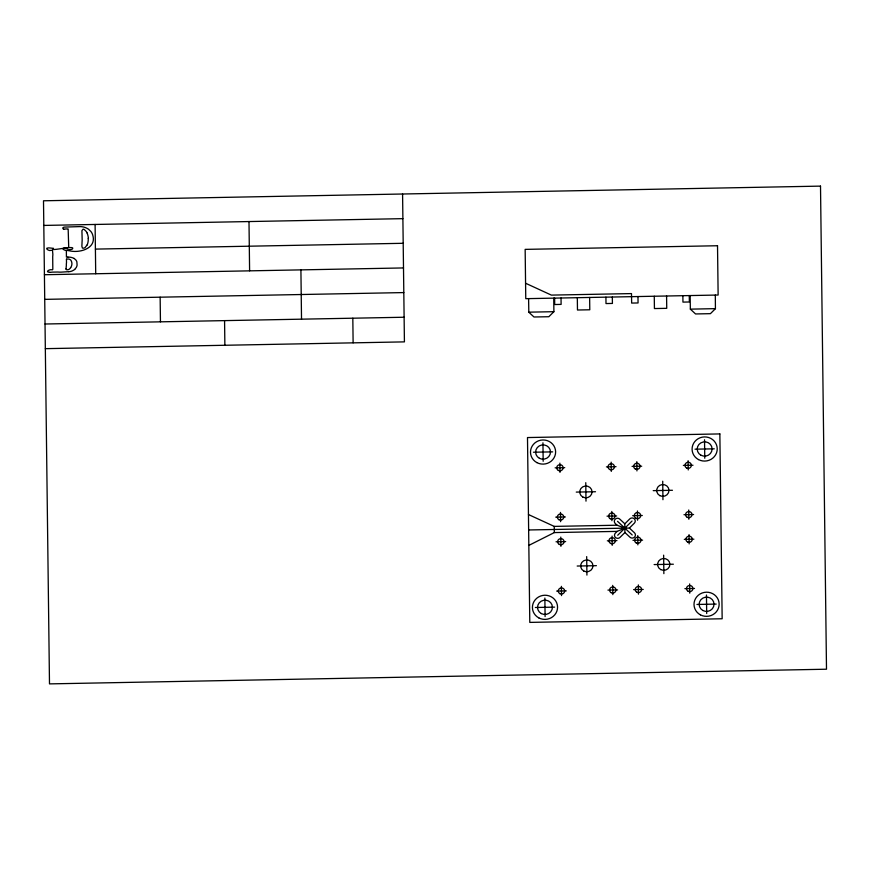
<?xml version="1.0" encoding="UTF-8"?>
<svg xmlns="http://www.w3.org/2000/svg" width="870" height="870" viewBox="0 0 870 870"><rect width="100%" height="100%" fill="white"/><g stroke="black" fill="none" stroke-linecap="round" stroke-linejoin="round"><path stroke-width="1.3" d="M66.033 268.917L66.109 268.014A11.027 10.581 -5.5 0 0 66.196 266.84A12.528 12.028 -5.5 0 0 66.348 264.893L66.337 264.556A9.374 9.004 -5.5 0 1 66.49 262.838L66.457 259.195M87.12 244.883L85.108 247.548A3.915 3.763 -5.5 0 1 83.542 248.189L82.411 248.07L81.9 246.373A24.327 23.359 -5.5 0 1 81.921 245.101L81.998 243.578A27.264 26.176 -5.5 0 0 82.03 242.197A25.176 24.175 -5.5 0 0 82.161 239.707L81.921 230.648L83.063 229.169A3.143 3.023 -5.5 0 1 84.194 229.452L86.358 231.605A12.506 12.006 -5.5 0 1 86.956 232.747M70.72 267.623L69.426 269.069A3.426 3.295 -5.5 0 1 67.838 269.722L67.305 269.765A2.012 1.936 -5.5 0 1 66.424 269.624A1.512 1.446 -5.5 0 1 65.935 268.95M74.711 269.45L76.201 267.579A7.319 7.025 -5.5 0 0 77.093 265.067L76.875 261.892A6.068 5.818 -5.5 0 0 75.788 259.902L74.211 258.52M553.864 311.721L548.829 316.724L533.984 316.995L528.786 312.199M528.449 514.54L554.244 526.394L617.091 525.219L624.867 528.155L617.167 531.385L615.405 533.125A3.208 3.078 -5.5 0 0 615.46 537.486A3.208 3.078 -5.5 0 0 619.995 537.399L624.921 532.516L624.812 523.827L629.75 518.911A3.208 3.078 -5.5 0 1 634.274 518.824A3.208 3.078 -5.5 0 1 634.328 523.185L629.401 528.068L528.634 529.971M617.7 535.267L632.033 521.043M715.455 308.676L710.409 313.668L695.543 313.95L690.367 309.144L715.423 308.643L715.314 295.082M528.829 545.403L554.321 532.581L617.167 531.385M68.773 271.647L61.128 272.136A7.438 7.145 -5.5 0 1 60.726 272.147L60.334 272.147A19.194 18.433 -5.5 0 1 57.942 272.027L52.167 272.136A19.194 18.433 -5.5 0 1 49.775 272.353M49.775 272.353C44.609 272.158 49.438 268.917 52.352 269.841A1.555 1.49 -5.5 0 0 52.82 269.287L52.7 256.748A9.2 8.83 -5.5 0 1 52.733 256.258L52.776 255.802A17.052 16.378 -5.5 0 0 52.852 254.236L52.505 250.462A4.035 3.871 -5.5 0 0 51.167 250.299C49.383 251.604 44 247.939 48.187 247.906A23.218 22.294 -5.5 0 1 50.601 248.037L52.505 248.265A16.954 16.28 -5.5 0 0 52.994 248.309L53.494 248.331C47.165 252.409 78.202 244.144 71.938 249.331A9.2 8.83 -5.5 0 1 71.536 249.407L71.286 249.451A14.757 14.17 -5.5 0 0 70.677 249.559A11.93 11.451 -5.5 0 0 69.654 249.646L68.806 249.733A10.342 9.94 -5.5 0 1 67.969 249.788L66.359 250.625L66.424 257.107L67.871 257.085M63.978 229.169L64.021 229.169A10.777 10.342 -5.5 0 0 65.783 228.951L67.468 228.93A1.49 1.425 -5.5 0 1 68.164 229.017L68.708 247.091L67.327 248.2A7.96 7.645 -5.5 0 1 65.652 248.08L64.032 248.091A1.762 1.696 -5.5 0 0 63.303 248.265L62.966 248.766A1.12 1.077 -5.5 0 0 63.173 249.288L64.597 250.092A18.716 17.965 -5.5 0 0 66.066 250.321L68.806 250.701A7.46 7.167 -5.5 0 0 69.328 250.767C79.474 253.377 97.092 248.494 92.677 234.9A11.082 10.647 -5.5 0 0 90.904 231.518L88.555 229.234A14.986 14.388 -5.5 0 0 80.16 226.591L65.293 227.07A5.568 5.35 -5.5 0 0 63.76 227.233L62.716 227.973L63.249 229.017A1.185 1.142 -5.5 0 1 63.684 229.093L63.727 229.104M43.804 225.428L402.886 218.653M95.406 249.103L403.191 243.295M44.413 274.724L403.506 267.938M44.718 299.367L403.81 292.581M45.033 324.01L404.115 317.235M45.338 348.663L404.419 341.877L402.582 193.999M533.44 452.226L552.678 451.867M695.032 449.181L714.27 448.822M555.125 467.842L564.739 467.658M606.423 466.875L616.036 466.69M632.066 466.385L641.69 466.211M683.363 465.417L692.988 465.243M576.266 492.094L595.504 491.735M653.218 490.647L672.456 490.278M555.734 517.139L565.359 516.954M607.032 516.171L616.656 515.986M632.686 515.682L642.299 515.497M683.983 514.714L693.597 514.529M556.039 541.782L565.663 541.597M607.336 540.814L616.961 540.629M632.99 540.324L642.604 540.15M684.288 539.356L693.901 539.183M577.191 566.033L596.418 565.674M654.131 564.576L673.369 564.217M556.648 591.078L566.272 590.893M607.945 590.099L617.569 589.925M633.599 589.621L643.213 589.436M684.897 588.653L694.51 588.468M535.365 607.499L554.603 607.129M696.957 604.454L716.195 604.084M525.578 283.239L551.373 295.104L631.5 293.592L631.653 303.075L638.058 302.956L637.982 296.55M624.812 523.794L619.766 519.096A3.208 3.078 -5.5 0 0 615.231 519.183A3.208 3.078 -5.5 0 0 615.286 523.544L617.091 525.219M629.401 528.068L634.447 532.766A3.208 3.078 -5.5 0 1 634.502 537.127A3.208 3.078 -5.5 0 1 629.967 537.214L624.921 532.516M617.526 521.326L632.207 534.985M704.537 439.763L704.765 458.24M706.462 595.026L706.69 613.513M690.171 295.561L690.345 309.111M689.279 295.582L689.355 301.988L682.95 302.108L682.863 295.702M688.116 460.708L688.235 469.952M688.736 510.005L688.844 519.249M689.04 534.648L689.149 543.891M689.649 583.944L689.758 593.177M666.583 296.007L666.735 308.328L654.425 308.556L654.273 296.235M662.722 481.219L662.951 499.706M663.636 555.158L663.864 573.645M636.818 461.676L636.938 470.92M637.438 510.973L637.547 520.216M637.743 535.615L637.851 544.859M638.352 584.912L638.46 594.145M612.328 297.029L612.415 303.434L605.998 303.565L605.922 297.149M611.175 462.166L611.284 471.409M611.784 511.451L611.904 520.695M612.088 536.105L612.208 545.338M612.697 585.39L612.817 594.634M589.632 297.464L589.784 309.785L577.473 310.014L577.321 297.692M585.771 482.676L585.999 501.153M586.684 556.604L586.924 575.092M561.03 297.997L561.117 304.402L554.701 304.533L554.625 298.116M559.878 463.134L559.986 472.377M560.487 512.419L560.606 521.663M560.791 537.073L560.911 546.317M561.4 586.358L561.52 595.602M553.722 298.138L553.896 311.688L528.819 312.167L528.59 298.617M554.244 526.394L554.321 532.581M542.945 442.797L543.174 461.285M544.87 598.071L545.098 616.558M352.818 318.202L353.122 342.845M300.911 269.874L301.52 319.17M248.994 221.556L249.603 270.842M224.569 320.617L224.873 345.27M160.145 297.192L160.45 321.835M95.102 224.46L95.711 273.756M88.229 238.445A16.573 15.921 -5.5 0 1 87.218 244.916M86.924 232.758A15.453 14.844 -5.5 0 1 88.338 238.434M74.689 269.428A9.864 9.472 -5.5 0 1 68.784 271.723M67.882 257.128A12.332 11.843 -5.5 0 1 74.244 258.477M70.666 267.59A6.993 6.71 -5.5 0 0 70.959 260.337A3.904 3.752 -5.5 0 0 67.903 258.999L67.708 258.999A4.426 4.252 -5.5 0 0 66.446 259.162M820.508 186.115L43.5 200.785L49.492 683.885L826.5 669.215L820.508 186.115M717.522 245.742L525.154 249.375L525.763 298.671L718.131 295.028L717.522 245.742M719.86 433.923L527.492 437.556L529.786 622.398L722.154 618.766L719.86 433.923M611.186 592.709A3.208 3.078 -5.5 0 0 615.96 589.958A3.208 3.078 -5.5 0 0 611.121 587.38A3.208 3.078 -5.5 0 0 611.186 592.709M687.224 517.324A3.208 3.078 -5.5 0 0 691.998 514.562A3.208 3.078 -5.5 0 0 687.148 511.984A3.208 3.078 -5.5 0 0 687.224 517.324M687.528 541.966A3.208 3.078 -5.5 0 0 692.303 539.204A3.208 3.078 -5.5 0 0 687.463 536.627A3.208 3.078 -5.5 0 0 687.528 541.966M702.938 610.533A7.438 7.145 -5.5 0 0 714.02 604.128A7.438 7.145 -5.5 0 0 702.786 598.147A7.438 7.145 -5.5 0 0 702.938 610.533M609.663 469.485A3.208 3.078 -5.5 0 0 614.438 466.722A3.208 3.078 -5.5 0 0 609.598 464.145A3.208 3.078 -5.5 0 0 609.663 469.485M559.889 593.677A3.208 3.078 -5.5 0 0 564.663 590.926A3.208 3.078 -5.5 0 0 559.823 588.348A3.208 3.078 -5.5 0 0 559.889 593.677M635.307 468.995A3.208 3.078 -5.5 0 0 640.081 466.244A3.208 3.078 -5.5 0 0 635.241 463.666A3.208 3.078 -5.5 0 0 635.307 468.995M701.002 455.26A7.438 7.145 -5.5 0 0 712.095 448.866A7.438 7.145 -5.5 0 0 700.861 442.873A7.438 7.145 -5.5 0 0 701.002 455.26M698.49 459.577A12.582 12.082 -5.5 0 0 717.228 448.768A12.582 12.082 -5.5 0 0 698.24 438.654A12.582 12.082 -5.5 0 0 698.49 459.577M700.415 614.851A12.582 12.082 -5.5 0 0 719.153 604.041A12.582 12.082 -5.5 0 0 700.165 593.927A12.582 12.082 -5.5 0 0 700.415 614.851M582.878 497.096A6.155 5.916 -5.5 0 0 592.046 491.8A6.155 5.916 -5.5 0 0 582.748 486.852A6.155 5.916 -5.5 0 0 582.878 497.096M610.272 518.77A3.208 3.078 -5.5 0 0 615.046 516.019A3.208 3.078 -5.5 0 0 610.207 513.441A3.208 3.078 -5.5 0 0 610.272 518.77M541.336 613.578A7.438 7.145 -5.5 0 0 552.428 607.173A7.438 7.145 -5.5 0 0 541.194 601.192A7.438 7.145 -5.5 0 0 541.336 613.578M538.824 617.896A12.582 12.082 -5.5 0 0 557.561 607.075A12.582 12.082 -5.5 0 0 538.573 596.972A12.582 12.082 -5.5 0 0 538.824 617.896M539.411 458.305A7.438 7.145 -5.5 0 0 550.503 451.911A7.438 7.145 -5.5 0 0 539.269 445.918A7.438 7.145 -5.5 0 0 539.411 458.305M583.792 571.035A6.155 5.916 -5.5 0 0 592.959 565.739A6.155 5.916 -5.5 0 0 583.661 560.791A6.155 5.916 -5.5 0 0 583.792 571.035M635.916 518.292A3.208 3.078 -5.5 0 0 640.701 515.529A3.208 3.078 -5.5 0 0 635.85 512.952A3.208 3.078 -5.5 0 0 635.916 518.292M536.899 462.622A12.582 12.082 -5.5 0 0 555.625 451.813A12.582 12.082 -5.5 0 0 536.649 441.699A12.582 12.082 -5.5 0 0 536.899 462.622M659.819 495.639A6.155 5.916 -5.5 0 0 668.986 490.343A6.155 5.916 -5.5 0 0 659.688 485.395A6.155 5.916 -5.5 0 0 659.819 495.639M636.84 592.231A3.208 3.078 -5.5 0 0 641.614 589.468A3.208 3.078 -5.5 0 0 636.775 586.891A3.208 3.078 -5.5 0 0 636.84 592.231M660.732 569.578A6.155 5.916 -5.5 0 0 669.911 564.282A6.155 5.916 -5.5 0 0 660.613 559.334A6.155 5.916 -5.5 0 0 660.732 569.578M686.604 468.027A3.208 3.078 -5.5 0 0 691.378 465.265A3.208 3.078 -5.5 0 0 686.539 462.699A3.208 3.078 -5.5 0 0 686.604 468.027M558.366 470.452A3.208 3.078 -5.5 0 0 563.14 467.69A3.208 3.078 -5.5 0 0 558.301 465.113A3.208 3.078 -5.5 0 0 558.366 470.452M688.137 591.263A3.208 3.078 -5.5 0 0 692.911 588.501A3.208 3.078 -5.5 0 0 688.072 585.923A3.208 3.078 -5.5 0 0 688.137 591.263M636.231 542.934A3.208 3.078 -5.5 0 0 641.005 540.172A3.208 3.078 -5.5 0 0 636.166 537.595A3.208 3.078 -5.5 0 0 636.231 542.934M558.975 519.738A3.208 3.078 -5.5 0 0 563.749 516.987A3.208 3.078 -5.5 0 0 558.91 514.409A3.208 3.078 -5.5 0 0 558.975 519.738M559.279 544.392A3.208 3.078 -5.5 0 0 564.054 541.629A3.208 3.078 -5.5 0 0 559.214 539.052A3.208 3.078 -5.5 0 0 559.279 544.392M610.577 543.424A3.208 3.078 -5.5 0 0 615.351 540.661A3.208 3.078 -5.5 0 0 610.512 538.084A3.208 3.078 -5.5 0 0 610.577 543.424"/></g></svg>
